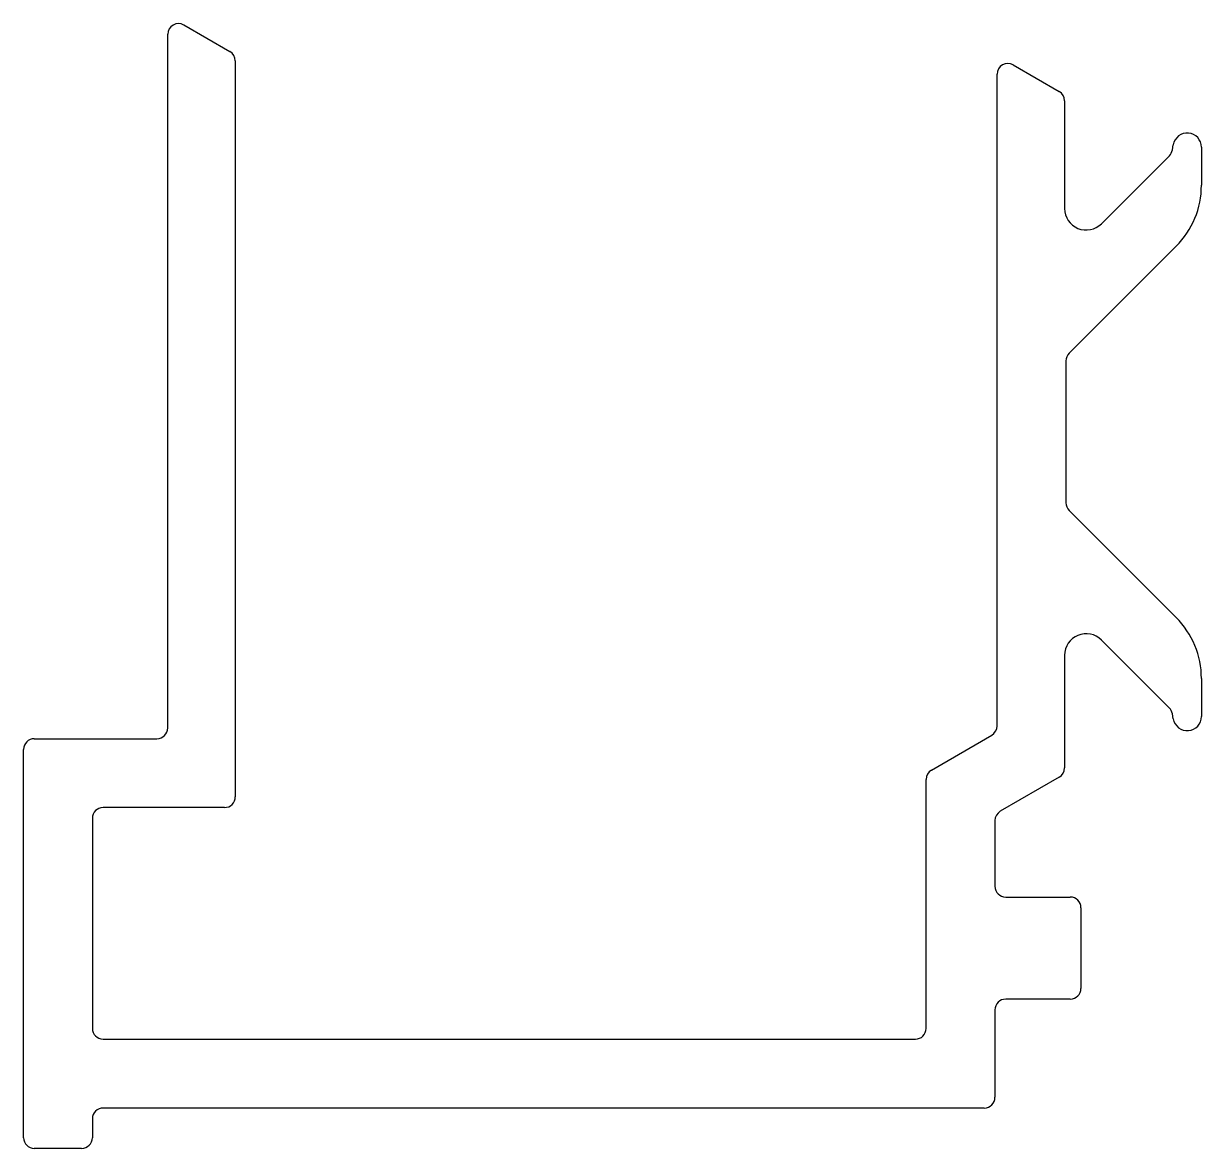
# Model space of a CAD drawing. Extents: x -11.5 to 15.9, y 0 to 26.1.
import ezdxf

# ---------------------------------------------------------------- set-up
doc = ezdxf.new("R2010")
doc.units = 0
doc.layers.add('1', color=4, linetype='CONTINUOUS')

msp = doc.modelspace()

# ---------------------------------------------------------------- linework, layer by layer
at = {"layer": '1', "color": 7}
for p, q in [((-7.774, 26.115), (-6.704, 25.497)), ((-8.149, 9.775), (-8.149, 25.898)), ((-6.579, 25.281), (-6.579, 8.175)), ((11.131, 9.821), (11.131, 24.971)), ((11.506, 25.188), (12.576, 24.57)), ((12.701, 24.353), (12.701, 21.85)), ((15.205, 23.21), (15.226, 23.331)), ((13.555, 21.496), (15.136, 23.077)), ((15.881, 23.274), (15.881, 22.388)), ((15.295, 20.974), (12.804, 18.483)), ((12.731, 18.306), (12.731, 15.008)), ((12.804, 14.831), (15.295, 12.34)), ((15.136, 10.237), (13.555, 11.818)), ((12.701, 11.465), (12.701, 8.845)), ((15.881, 10.926), (15.881, 10.041)), ((15.226, 9.984), (15.205, 10.104)), ((9.606, 8.796), (11.006, 9.604)), ((-11.25, 9.525), (-8.399, 9.525)), ((-11.5, 0.25), (-11.5, 9.275)), ((9.481, 2.79), (9.481, 8.579)), ((12.576, 8.629), (11.206, 7.838)), ((-9.9, 7.675), (-9.9, 2.792)), ((-6.829, 7.925), (-9.65, 7.925)), ((11.081, 7.621), (11.081, 6.093)), ((11.331, 5.843), (12.831, 5.843)), ((13.081, 5.593), (13.081, 3.721)), ((12.831, 3.471), (11.331, 3.471)), ((11.081, 3.221), (11.081, 1.19)), ((-9.65, 2.542), (9.231, 2.54)), ((10.831, 0.94), (-9.65, 0.94)), ((-9.9, 0.69), (-9.9, 0.25)), ((-10.15, 0), (-11.25, 0))]:
    msp.add_line(p, q, dxfattribs=at)
for centre, radius, start, end in [((-7.899, 25.898), 0.25, 60, 180), ((-6.829, 25.281), 0.25, 0, 60), ((11.381, 24.971), 0.25, 60, 180), ((12.451, 24.353), 0.25, 360, 60), ((15.551, 23.274), 0.33, 360, 170), ((14.959, 23.254), 0.25, 315, 350), ((13.881, 22.388), 2, 315, 360), ((13.201, 21.85), 0.5, 180, 315), ((12.981, 18.306), 0.25, 135, 180), ((12.981, 15.008), 0.25, 180, 225), ((13.881, 10.926), 2, 0, 45), ((13.201, 11.465), 0.5, 45, 180), ((14.959, 10.061), 0.25, 10, 45), ((15.551, 10.041), 0.33, 190, 0), ((-8.399, 9.775), 0.25, 270, 360), ((10.881, 9.821), 0.25, 300, 360), ((-11.25, 9.275), 0.25, 90, 180), ((9.731, 8.579), 0.25, 120, 180), ((12.451, 8.845), 0.25, 300, 0), ((-6.829, 8.175), 0.25, 270, 0), ((-9.65, 7.675), 0.25, 90, 180), ((11.331, 7.621), 0.25, 120, 180), ((11.331, 6.093), 0.25, 180, 270), ((12.831, 5.593), 0.25, 0, 90), ((12.831, 3.721), 0.25, 270, 360), ((11.331, 3.221), 0.25, 90, 180), ((-9.65, 2.792), 0.25, 180, 270), ((9.231, 2.79), 0.25, 270, 0), ((10.831, 1.19), 0.25, 270, 0), ((-9.65, 0.69), 0.25, 90, 180.0001), ((-11.25, 0.25), 0.25, 180, 270), ((-10.15, 0.25), 0.25, 270, 0)]:
    msp.add_arc(centre, radius, start, end, dxfattribs=at)

doc.saveas('drawing.dxf')
